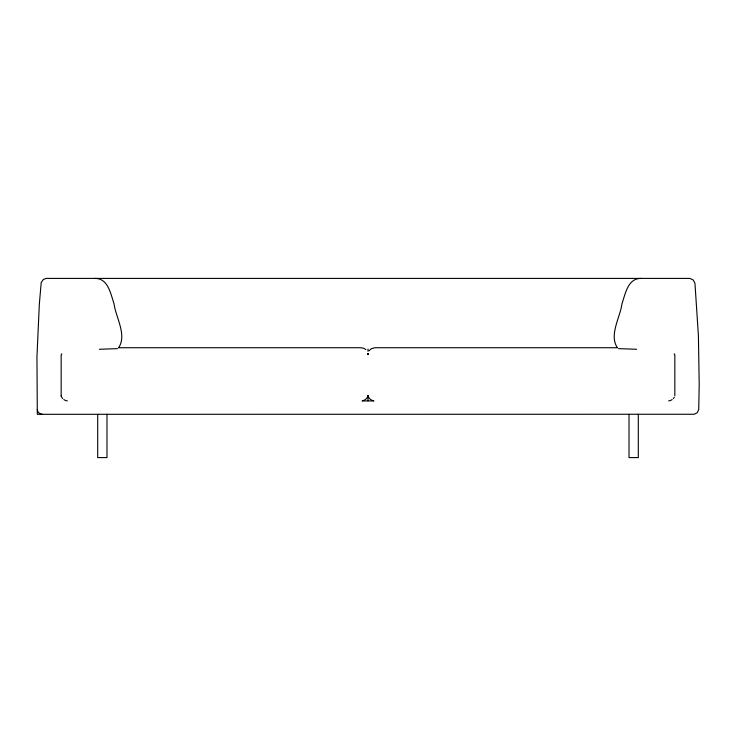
<?xml version="1.0" encoding="UTF-8"?>
<svg xmlns="http://www.w3.org/2000/svg" width="736" height="736" viewBox="0 0 736 736"><rect width="100%" height="100%" fill="white"/><g stroke="black" fill="none" stroke-linecap="round" stroke-linejoin="round"><path stroke-width="1.1" d="M629.013 414.304L629.013 457.59L638.305 457.59L638.305 414.304M61.07 354.991L61.824 353.804M369.067 350.778L371.349 348.698L374.964 347.732L617.329 347.732M118.57 347.705C127.273 335.23 115.718 317.234 114.034 303.72C110.639 293.958 108.22 278.116 94.76 278.41M668.638 400.89L669.392 400.77A7.406 7.406 0 0 0 670.137 400.577M641.24 278.41C627.78 278.116 625.361 293.958 621.966 303.72C620.282 317.234 608.727 335.23 617.43 347.705M99.397 349.278L117.438 348.634M118.671 347.732L361.036 347.732L363.97 348.358L365.902 349.591M362.029 400.927L373.971 400.927M618.562 348.634L636.603 349.278M67.362 400.89L66.608 400.77A7.406 7.406 0 0 1 65.863 400.577M674.176 353.804L674.93 354.991M368 395.71L368.285 396.308L368 395.517M37.278 409.575L36.947 356.896L39.33 304.272L41.207 282.541L43.304 279.524L46.046 278.41L689.954 278.41L693.266 280.011L694.959 283.268L698.418 335.828L699.2 384.891L698.722 409.575L697.259 412.703L694.177 414.258L37.278 414.304L37.278 409.575A5.281 5.281 0 0 0 42.522 414.304M674.838 355.663L674.838 395.848M368 349.085L368 351.33M368 395.913L368 400.927M106.987 414.304L106.987 457.59L97.695 457.59L97.695 414.304M61.162 355.663L61.162 395.214M367.715 396.621A7.406 7.406 0 0 1 362.508 400.77M65.145 400.301A7.406 7.406 0 0 1 63.82 399.547M62.67 398.526A7.406 7.406 0 0 1 61.76 397.302M373.492 400.77A7.406 7.406 0 0 1 368.285 396.621M674.24 397.302A7.406 7.406 0 0 1 673.33 398.526M672.18 399.547A7.406 7.406 0 0 1 670.855 400.301M368.285 353.832L368 354.54L367.715 353.878L368 354.54L368.285 353.878M61.447 396.557L61.162 395.848L61.447 396.557"/></g></svg>
